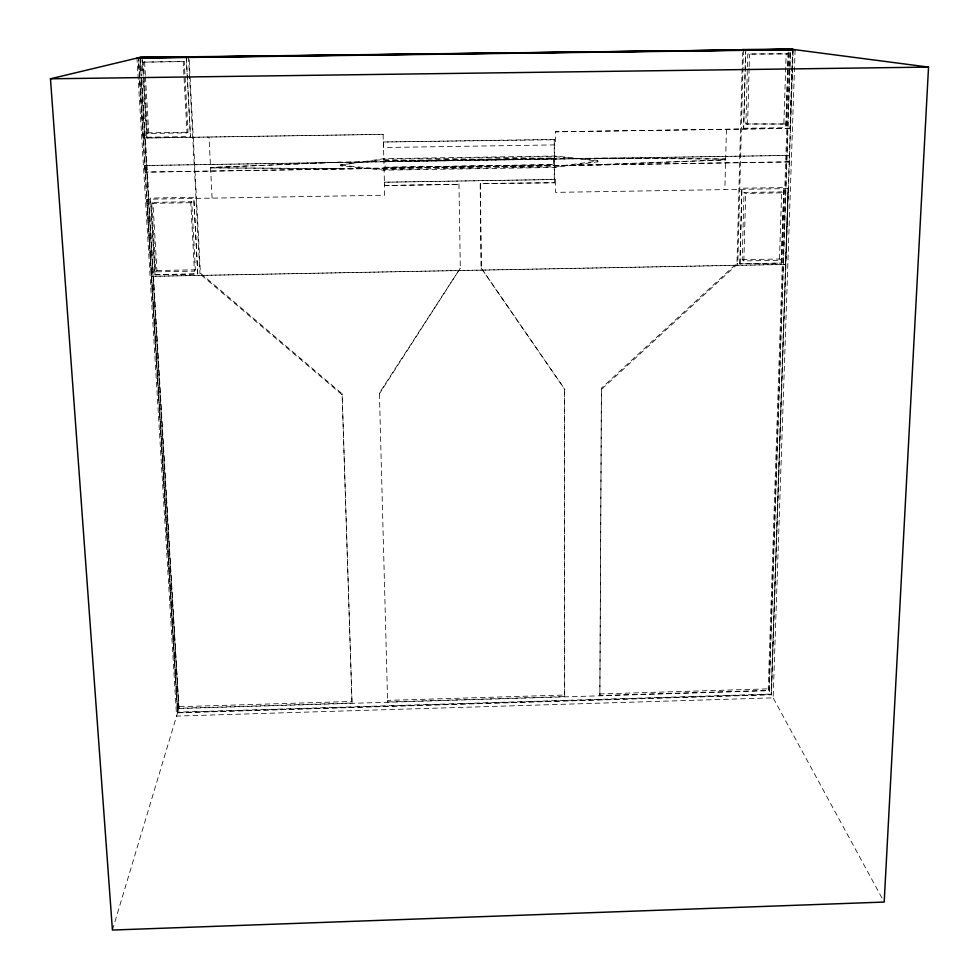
<?xml version="1.0" encoding="UTF-8"?>
<svg xmlns="http://www.w3.org/2000/svg" width="979" height="979" viewBox="0 0 979 979"><rect width="100%" height="100%" fill="white"/><g stroke="black" fill="none" stroke-linecap="round" stroke-linejoin="round"><path stroke-width="0.73" stroke-dasharray="4.89 3.67" d="M379.399 392.983L379.375 393.901L460.179 268.332L379.399 392.983L387.623 701.943L564.663 696.571L564.602 388.92L481.13 267.94L480.175 183.538L554.64 182.767L480.175 183.538M564.663 696.571L564.602 388.92M387.623 701.943L387.635 700.389L564.283 695.029M597.936 161.792L597.166 160.311L554.701 156.028L383.792 158.696L340.778 164.986L340.802 165.855L384.037 170.162L555.338 167.433L597.936 161.792L597.166 160.311M790.286 52.132L769.066 690.366L599.87 695.506L601.424 388.112L736.979 263.18L742.547 52.597M599.87 695.506L601.424 388.112M210.877 167.911L340.888 168.682L598.169 164.802L725.574 159.981L725.231 158.941L597.961 158.133L340.692 162.159L210.436 167.47M725.72 159.858L725.733 159.234M601.901 389.018L737.787 263.804L743.465 49.672M739.855 263.755L741.886 188.201L783.885 187.601L781.389 263.118L739.855 263.755L781.389 263.118M745.778 49.672L743.661 128.335L745.521 52.67M740.014 263.889L741.886 188.201M742.204 259.692L779.468 258.994L781.279 260.23L743.844 260.928L742.204 259.692L744.028 192.508L781.658 191.872L783.506 192.802L745.704 193.438L744.028 192.508M745.888 123.978L785.77 124.015L745.888 123.978L747.785 54.065L788.083 53.845L747.785 54.065M743.844 260.928L745.704 193.438M747.589 124.578L749.143 68.077M749.18 66.56L749.51 54.334M779.468 258.994L781.658 191.872M783.885 123.415L786.174 53.564M781.218 262.984L783.885 187.601M788.156 52.12L785.856 127.698L788.45 49.121M769.066 690.366L768.246 688.849L789.429 48.95M384.331 182.229L555.534 179.487L384.331 182.229L384.649 195.213L146.985 199.226L177.737 712.174L771.109 694.099L769.237 690.672L790.481 52.156M785.293 264.318L151.61 276.323L785.525 264.477L788.083 188.58L771.109 694.099M792.757 49.378L790.102 128.371L792.549 50.884M789.025 161.853L145.222 172.133L789.172 161.914L789.245 155.404L144.929 165.512L789.245 155.404M881.993 898.037L771.281 694.429L792.953 49.415M793.112 50.969L771.464 694.76L177.542 712.859L138.32 59.34M795.119 49.696L773.141 697.856L176.575 716.077L136.962 58.116M385.09 167.323L553.649 164.656L385.09 167.323L384.931 160.764L553.563 158.121L553.649 164.656M384.478 185.545L459.114 184.333L384.478 185.545L383.413 142.004L554.236 139.41L554.64 182.767M384.037 170.162L384.062 169.489L554.714 166.785L597.153 161.168M340.778 164.986L383.756 159.32L383.792 158.696M141.392 80.254L178.912 708.27L352.012 703.02L342.136 393.803L200.414 273.165L188.996 56.623M383.413 142.004L554.628 139.752M143.313 138.039L383.119 134.368L143.313 138.039L138.492 57.749L177.64 712.504L112.866 928.594M352.012 703.02L342.136 393.803M177.737 712.174L178.814 708.588L141.086 77.243M178.912 708.27L141.82 77.06M340.888 168.682L210.705 167.764M340.802 165.855L340.973 164.337M340.692 162.159L210.644 167.544M342.014 394.721L199.961 273.826L200.414 273.165M197.746 273.998L193.769 197.281L150.472 198.101L155.025 274.793L197.746 273.998L193.769 197.281M194.442 271.122L195.384 269.825L191.737 201.723L152.883 202.372L151.733 203.363L155.796 271.844L194.442 271.122L190.77 202.702L191.737 201.723M155.025 274.793L150.472 198.101M155.796 271.844L156.921 270.534L152.883 202.372M212.1 198.15L209.017 137.06M186.377 58.299L190.44 136.583L186.194 56.819M187.038 132.899L188.029 132.238L184.236 61.334L143.362 62.154L147.584 133.474L187.038 132.899L183.208 61.64L184.236 61.334M143.264 76.974L146.85 137.244L143.57 79.948M147.584 133.474L148.771 132.814L188.029 132.238M597.924 164.594L725.17 159.785M179.39 706.703L352.097 701.466M599.417 693.964L768.246 688.849M178.814 708.588L769.237 690.672M177.64 712.504L771.281 694.429M156.921 270.534L195.384 269.825M155.147 274.658L197.831 273.863M788.083 188.58L555.534 192.373L555.497 179.451M151.733 203.363L190.77 202.702M146.85 137.244L190.538 136.522M743.489 128.261L785.856 127.698M383.119 134.368L383.45 147.523L555.521 144.892L555.485 131.798L789.857 128.298M790.102 128.371L555.485 131.798M383.756 159.32L555.326 156.628L597.949 160.935M384.918 160.837L553.649 158.194M143.362 62.154L183.208 61.64M725.586 159.124L597.961 158.133M340.998 165.206L384.062 169.489M726.442 129.326L724.852 189.559M736.979 263.18L737.787 263.804M554.701 156.028L555.326 156.628M554.714 166.785L555.338 167.433M481.13 267.94L564.993 389.826M144.574 61.836L145.381 75.432M145.467 76.937L148.771 132.814M142.408 60.368L143.485 78.442M142.102 57.382L143.179 75.469M140.633 57.235L141.735 75.53M140.205 60.429L141.294 78.724M139.899 57.418L140.988 75.713M144.929 165.512L145.32 172.071M188.506 56.758L199.961 273.826M458.955 183.881L460.338 268.968M480.383 183.979L481.338 268.576M554.236 139.41L554.261 182.327"/><path stroke-width="1.47" d="M792.953 49.415L928.533 67.098L884.184 902.063L112.426 930.05L50.467 78.797L140.633 57.235L188.506 56.758M139.899 57.418L792.757 49.378L138.492 57.749M138.223 57.81L793.174 49.439M136.962 58.116L795.119 49.696M50.467 78.797L928.533 67.098M790.383 49.072L742.62 49.55L743.465 49.672"/></g></svg>
